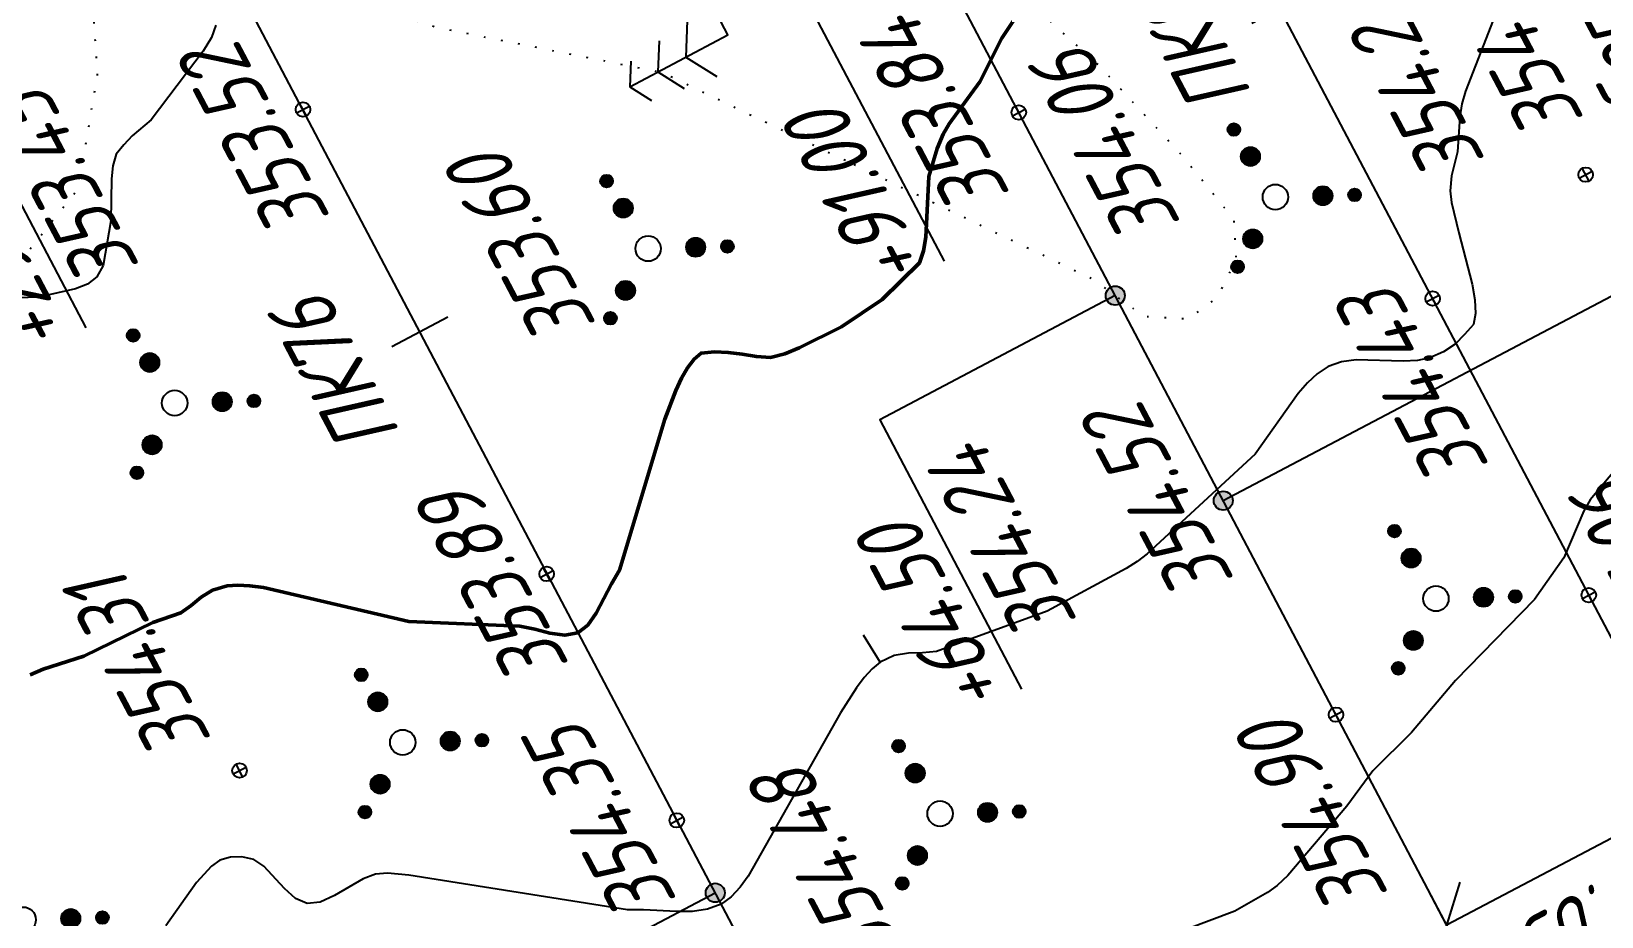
# Model space of a CAD drawing. Extents: x 1519150 to 1520806, y 2185741 to 2187019.
# Drawn here: x 1519385.9 to 1519484.9, y 2186610.9 to 2186666.8 of the extents above; entities that cross this region are included whole.
import ezdxf
from ezdxf.enums import TextEntityAlignment as Align

# ---------------------------------------------------------------- set-up
doc = ezdxf.new("R2010")
doc.units = 0
doc.linetypes.add('ИИDot', pattern=[1, 0, -1])
for name, color, linetype, lineweight in [('ИИ_КОНТУР_025', 7, 'ИИDot', 25), ('ИИ_ОТМЕТКА_025', 7, 'Continuous', 25), ('ИИ_ОФОРМЛЕНИЕ_025', 7, 'Continuous', 25), ('ИИ_ПИКЕТАЖ_025', 7, 'Continuous', 25), ('ИИ_РАЗМЕР_025', 7, 'Continuous', 25), ('ИИ_РЕЛЬЕФ_025', 34, 'Continuous', 25), ('ИИ_РЕЛЬЕФ_050', 34, 'Continuous', 50), ('ИИ_ТЕКСТ_025', 7, 'Continuous', 25), ('ИИ_ТРАССА_АД_025', 1, 'Continuous', 25), ('ИИ_ТРАССА_ТРУБ_025', 7, 'Continuous', 25), ('ИИ_УГОДЬЯ_025', 7, 'Continuous', 25)]:
    doc.layers.add(name, color=color, linetype=linetype, lineweight=lineweight)
doc.styles.add('VNIPISIMPLEXCUR', font='simplex.shx', dxfattribs={"width": 0.8, "oblique": 15})
doc.dimstyles.new('ИИ-2000-м-dm$0', dxfattribs={"dimscale": 2, "dimtxt": 2.5, "dimasz": 2.5, "dimexe": 1.25, "dimexo": 0, "dimgap": 1, "dimtad": 1, "dimtoh": 1, "dimzin": 1, "dimdsep": 46, "dimtxsty": 'VNIPISIMPLEXCUR', "dimblk": 'OBLIQUE', "dimcen": 2.5, "dimaunit": 1, "dimadec": 4, "dimazin": 0, "dimtfac": 1, "dimtmove": 1, "dimatfit": 2, "dimfxl": 1, "dimarcsym": 0})
doc.dimstyles.new('ИИ-2000-м-dm$2', dxfattribs={"dimscale": 2, "dimtxt": 2.5, "dimasz": 2.5, "dimexe": 1.25, "dimexo": 0, "dimgap": 1, "dimtad": 2, "dimtoh": 1, "dimzin": 1, "dimdsep": 46, "dimtxsty": 'VNIPISIMPLEXCUR', "dimcen": 2.5, "dimaunit": 1, "dimazin": 0, "dimtfac": 1, "dimtmove": 1, "dimatfit": 2, "dimfxl": 1, "dimarcsym": 0})

# ---------------------------------------------------------------- blocks, each defined once
blk = doc.blocks.new('ИИ053952')
at = {"linetype": 'Continuous', "lineweight": 25}
h = blk.add_hatch(color=0, dxfattribs=at)
edge = h.paths.add_edge_path()
edge.add_arc((-1.309, 2.13), 0.2, 0, 360)
h = blk.add_hatch(color=0, dxfattribs=at)
edge = h.paths.add_edge_path()
edge.add_arc((-0.785, 1.278), 0.3, 0, 360)
h = blk.add_hatch(color=0, dxfattribs=at)
edge = h.paths.add_edge_path()
edge.add_arc((1.499, 0.041), 0.3, 0, 360)
h = blk.add_hatch(color=0, dxfattribs=at)
edge = h.paths.add_edge_path()
edge.add_arc((2.499, 0.068), 0.2, 0, 360)
h = blk.add_hatch(color=0, dxfattribs=at)
edge = h.paths.add_edge_path()
edge.add_arc((-0.714, -1.319), 0.3, 0, 360)
h = blk.add_hatch(color=0, dxfattribs=at)
edge = h.paths.add_edge_path()
edge.add_arc((-1.19, -2.198), 0.2, 0, 360)
at = {"color": 0, "linetype": 'Continuous', "lineweight": 25}
for centre, radius in [((-1.309, 2.13), 0.2), ((-0.785, 1.278), 0.3), ((0, 0), 0.4), ((1.499, 0.041), 0.3), ((2.499, 0.068), 0.2), ((-0.714, -1.319), 0.3), ((-1.19, -2.198), 0.2)]:
    blk.add_circle(centre, radius, dxfattribs=at)
blk = doc.blocks.new('ИИ053296')
at = {"color": 0, "linetype": 'Continuous', "lineweight": 25}
blk.add_lwpolyline([(0, 0), (1, 0)], dxfattribs=at)
blk = doc.blocks.new('PICKET')
at = {"color": 0, "linetype": 'Continuous', "lineweight": 25}
for p, q in [((-0.23, 0), (0.23, 0)), ((0, 0.23), (0, -0.23))]:
    blk.add_line(p, q, dxfattribs=at)
blk.add_circle((0, 0), 0.23, dxfattribs=at)
at = {"color": 0, "linetype": 'Continuous', "style": 'VNIPISIMPLEXCUR', "oblique": 15, "width": 0.8}
blk.add_attdef('OTMETKA', (1.25, 0.3), '', height=2, dxfattribs=at)
at = {"color": 8, "linetype": 'Continuous', "style": 'VNIPISIMPLEXCUR', "oblique": 15, "width": 0.8, "flags": 1}
blk.add_attdef('NOMER', (1.25, -2.7), '', height=2, dxfattribs=at)
blk = doc.blocks.new('ИИ053672А')
at = {"color": 0, "linetype": 'Continuous'}
for points in [[(0.7, 3.096), (0, 3.5), (-0.7, 3.096)], [(0, 3.5), (0, 0), (0.7, 0)], [(0.85, 2.009), (0, 2.5), (-0.85, 2.009)], [(1, 0.923), (0, 1.5), (-1, 0.923)]]:
    blk.add_lwpolyline(points, dxfattribs=at)
at = {"color": 0, "linetype": 'Continuous', "style": 'VNIPISIMPLEXCUR', "oblique": 15, "width": 0.8}
blk.add_attdef('RACE1', text='', height=2, dxfattribs=at).set_placement((-2, 2.25), align=Align.RIGHT)
blk.add_attdef('HEIGHT', (2, 2.25), '', height=2, dxfattribs=at)
blk.add_attdef('DISTANCE', text='', height=2, dxfattribs=at).set_placement((8.5, 1.75), align=Align.MIDDLE_LEFT)
blk.add_attdef('RACE2', text='', height=2, dxfattribs=at).set_placement((-2, 1.25), align=Align.TOP_RIGHT)
blk.add_attdef('THICKNESS', text='', height=2, dxfattribs=at).set_placement((2, 1.25), align=Align.TOP_LEFT)
blk = doc.blocks.new('ИИ15001')
at = {"color": 0, "linetype": 'Continuous', "lineweight": 25}
blk.add_lwpolyline([(0, 1), (0, -1)], dxfattribs=at)
at = {"color": 0, "linetype": 'Continuous', "lineweight": 25, "style": 'VNIPISIMPLEXCUR', "oblique": 15, "width": 0.8}
blk.add_attdef('STATIONING', text='', height=2, dxfattribs=at).set_placement((0, 2), align=Align.CENTER)
at = {"color": 7, "linetype": 'Continuous', "lineweight": 25, "style": 'VNIPISIMPLEXCUR', "oblique": 15, "width": 0.8}
blk.add_attdef('HEIGHT', text='', height=2, dxfattribs=at).set_placement((0, -2), align=Align.TOP_CENTER)
blk = doc.blocks.new('ИИ15002')
at = {"linetype": 'Continuous', "lineweight": 25}
h = blk.add_hatch(color=0, dxfattribs=at)
edge = h.paths.add_edge_path()
edge.add_arc((0, 0), 0.3, 0, 360)
at = {"color": 0, "linetype": 'Continuous', "lineweight": 25}
blk.add_circle((0, 0), 0.3, dxfattribs=at)
at = {"color": 0, "linetype": 'Continuous', "style": 'VNIPISIMPLEXCUR', "oblique": 15, "width": 0.8}
blk.add_attdef('STATIONING', (1, 1.3), '', height=2, rotation=90, dxfattribs=at)
at = {"color": 7, "linetype": 'Continuous', "style": 'VNIPISIMPLEXCUR', "oblique": 15, "width": 0.8}
blk.add_attdef('HEIGHT', text='', height=2, dxfattribs=at).set_placement((0, -1.3), align=Align.TOP_CENTER)
blk = doc.blocks.new('*D65')
at = {"layer": 'Defpoints', "color": 0, "transparency": 16777216}
for p in [(1519482.409, 2186840.189), (1519365.937, 2186752.536), (1519273.871, 2186671.021), (1519643.409, 2186205.468), (1519806.553, 2185895.816)]:
    blk.add_point(p, dxfattribs=at)
at = {"layer": 'ИИ_РАЗМЕР_025', "color": 0, "lineweight": -2, "transparency": 16777216}
for p, q in [((1519364.263, 2186762.999), (1519357.118, 2186776.562)), ((1519363.331, 2186753.39), (1519364.263, 2186762.999)), ((1519360.922, 2186741.638), (1519354.165, 2186754.463))]:
    blk.add_line(p, q, dxfattribs=at)
blk.add_arc((1519360.922, 2186741.638), 11.997, 58.24287, 98.5895, dxfattribs=at)
at = {"layer": 'ИИ_РАЗМЕР_025', "color": 0, "transparency": 16777216}
for points in [[(1519359.339, 2186752.867), (1519358.923, 2186754.133), (1519355.33, 2186752.251)], [(1519367.677, 2186752.339), (1519366.796, 2186751.338), (1519370.239, 2186749.196)]]:
    blk.add_solid(points, dxfattribs=at)
at = {"layer": 'ИИ_РАЗМЕР_025', "color": 0, "transparency": 16777216, "insert": (1519357.466, 2186768.647), "char_height": 4, "attachment_point": 5, "rotation": 117.7798, "style": 'VNIPISIMPLEXCUR'}
blk.add_mtext("78°44'", dxfattribs=at)
blk = doc.blocks.new('*D66')
at = {"layer": 'Defpoints', "color": 0, "transparency": 16777216}
for p in [(1519297.92, 2186946.834), (1519482.409, 2186840.189), (1519385.295, 2186766.597), (1519273.871, 2186671.021), (1519823.89, 2185948.39)]:
    blk.add_point(p, dxfattribs=at)
at = {"layer": 'ИИ_РАЗМЕР_025', "color": 0, "lineweight": -2, "transparency": 16777216}
blk.add_arc((1519392.515, 2186767.266), 7.251, 149.80383, 187.02534, dxfattribs=at)
at = {"layer": 'ИИ_РАЗМЕР_025', "color": 0, "transparency": 16777216}
for points in [[(1519385.787, 2186771.394), (1519386.709, 2186770.431), (1519389.135, 2186773.681)], [(1519385.932, 2186766.64), (1519384.705, 2186766.118), (1519386.884, 2186762.698)]]:
    blk.add_solid(points, dxfattribs=at)
at = {"layer": 'ИИ_РАЗМЕР_025', "color": 0, "transparency": 16777216, "insert": (1519377.317, 2186774.536), "char_height": 4, "attachment_point": 5, "rotation": 117.7798, "style": 'VNIPISIMPLEXCUR'}
blk.add_mtext("101°16'", dxfattribs=at)
blk = doc.blocks.new('*D67')
at = {"layer": 'Defpoints', "color": 0, "transparency": 16777216}
for p in [(1519335.639, 2186966.703), (1520064.45, 2186007.56), (1519860.194, 2185951.717), (1519823.89, 2185948.39), (1519888.366, 2185917.443)]:
    blk.add_point(p, dxfattribs=at)
at = {"layer": 'ИИ_РАЗМЕР_025', "color": 0, "lineweight": -2, "transparency": 16777216}
for p, q in [((1519862.615, 2185950.153), (1519866.306, 2185943.155)), ((1519866.306, 2185943.155), (1519874.982, 2185926.685))]:
    blk.add_line(p, q, dxfattribs=at)
blk.add_arc((1519866.538, 2185958.88), 9.568, 217.9509, 273.64696, dxfattribs=at)
at = {"layer": 'ИИ_РАЗМЕР_025', "color": 0, "transparency": 16777216}
for points in [[(1519858.393, 2185952.705), (1519859.593, 2185953.287), (1519857.247, 2185956.595)], [(1519866.966, 2185949.974), (1519867.327, 2185948.69), (1519870.997, 2185950.415)]]:
    blk.add_solid(points, dxfattribs=at)
at = {"layer": 'ИИ_РАЗМЕР_025', "color": 0, "transparency": 16777216, "insert": (1519867.234, 2185931.993), "char_height": 4, "attachment_point": 5, "rotation": 117.7798, "style": 'VNIPISIMPLEXCUR'}
blk.add_mtext("103°58'", dxfattribs=at)
blk = doc.blocks.new('*D68')
at = {"layer": 'Defpoints', "color": 0, "transparency": 16777216}
for p in [(1519313.519, 2186955.051), (1520064.45, 2186007.56), (1519855.578, 2185949.86), (1519823.89, 2185948.39), (1519857.396, 2185922.593)]:
    blk.add_point(p, dxfattribs=at)
at = {"layer": 'ИИ_РАЗМЕР_025', "color": 0, "lineweight": -2, "transparency": 16777216}
for p, q in [((1519854.606, 2185946.846), (1519859.085, 2185938.334)), ((1519859.085, 2185938.334), (1519865.276, 2185926.582))]:
    blk.add_line(p, q, dxfattribs=at)
blk.add_arc((1519841.522, 2185952.727), 14.345, 313.80799, 357.78992, dxfattribs=at)
at = {"layer": 'ИИ_РАЗМЕР_025', "color": 0, "transparency": 16777216}
for points in [[(1519855.193, 2185952.106), (1519856.52, 2185952.241), (1519855.452, 2185956.153)], [(1519851.842, 2185941.834), (1519851.063, 2185942.915), (1519848.208, 2185940.035)]]:
    blk.add_solid(points, dxfattribs=at)
at = {"layer": 'ИИ_РАЗМЕР_025', "color": 0, "transparency": 16777216, "insert": (1519858.77, 2185929.531), "char_height": 4, "attachment_point": 5, "rotation": 117.7798, "style": 'VNIPISIMPLEXCUR'}
blk.add_mtext("76°2'", dxfattribs=at)
blk = doc.blocks.new('_Oblique')
at = {"color": 0, "linetype": 'ByBlock', "lineweight": -2}
blk.add_line((-0.5, -0.5), (0.5, 0.5), dxfattribs=at)
blk = doc.blocks.new('*D71')
at = {"layer": 'Defpoints', "color": 0, "transparency": 16777216}
for p in [(1519490.735, 2186618.637), (1519491.9, 2186616.425), (1519476.304, 2186608.209)]:
    blk.add_point(p, dxfattribs=at)
at = {"layer": 'ИИ_РАЗМЕР_025', "color": 0, "lineweight": -2, "transparency": 16777216}
for p, q in [((1519491.9, 2186616.425), (1519489.57, 2186620.848)), ((1519475.139, 2186610.421), (1519490.735, 2186618.637)), ((1519476.304, 2186608.209), (1519473.974, 2186612.633))]:
    blk.add_line(p, q, dxfattribs=at)
at = {"layer": 'ИИ_РАЗМЕР_025', "color": 0, "lineweight": -2, "transparency": 16777216, "xscale": 4, "yscale": 4, "zscale": 4}
for p, rotation in [((1519490.735, 2186618.637), 27.77931386137996), ((1519475.139, 2186610.421), 207.77931386138)]:
    blk.add_blockref('_Oblique', p, dxfattribs=dict(at, rotation=rotation))
at = {"layer": 'ИИ_РАЗМЕР_025', "color": 0, "transparency": 16777216, "insert": (1519484.801, 2186610.99), "char_height": 4, "attachment_point": 5, "rotation": 207.77931, "style": 'VNIPISIMPLEXCUR'}
blk.add_mtext('17.63', dxfattribs=at)

msp = doc.modelspace()

# ---------------------------------------------------------------- linework, layer by layer
at = {"layer": 'ИИ_КОНТУР_025', "flags": 128}
for points in [[(1519452.661, 2186665.116), (1519446.767, 2186670.458), (1519440.187, 2186674.342), (1519434.505, 2186675.687), (1519416.071, 2186680.232), (1519411.136, 2186680.979), (1519404.407, 2186683.669), (1519400.968, 2186686.956), (1519397.678, 2186689.047), (1519392.295, 2186689.645), (1519390.052, 2186689.346), (1519388.108, 2186688.45), (1519386.761, 2186683.16), (1519388.705, 2186679.425), (1519401.714, 2186670.162), (1519411.434, 2186667.024), (1519425.64, 2186664.185), (1519437.752, 2186658.376)], [(1519388.705, 2186679.425), (1519389.668, 2186669.263), (1519390.013, 2186664.083), (1519388.804, 2186656.832), (1519383.447, 2186650.098), (1519372.56, 2186644.228), (1519359.052, 2186635.859), (1519348.511, 2186626.536), (1519334.168, 2186618.939), (1519316.679, 2186611.058)], [(1519437.752, 2186658.376), (1519452.748, 2186651.184), (1519456.038, 2186648.794), (1519458.879, 2186648.644), (1519460.673, 2186649.989), (1519461.87, 2186652.379), (1519461.72, 2186654.919), (1519458.43, 2186658.953), (1519453.197, 2186664.631), (1519452.659, 2186665.118)]]:
    msp.add_lwpolyline(points, dxfattribs=at)
at = {"layer": 'ИИ_ОФОРМЛЕНИЕ_025'}
for points in [[(1519461.046, 2186637.173), (1519598.122, 2186709.383), (1519434.995, 2187019.043), (1519297.92, 2186946.834)], [(1519270.52, 2186913.248), (1519149.732, 2186849.618), (1519308.201, 2186548.797), (1519428.998, 2186612.442)]]:
    msp.add_lwpolyline(points, dxfattribs=at)
at = {"layer": 'ИИ_ПИКЕТАЖ_025', "color": 4}
for points, elevation in [([(1519396.711, 2186673.724), (1519380.33, 2186665.095), (1519389.296, 2186648.074)], 353.45), ([(1519442.043, 2186673.246), (1519434.491, 2186669.268), (1519443.439, 2186652.282)], 353.84), ([(1519454.234, 2186650.104), (1519439.377, 2186642.277), (1519448.325, 2186625.292)], 354.24)]:
    msp.add_lwpolyline(points, dxfattribs=dict(at, elevation=elevation))
at = {"layer": 'ИИ_РЕЛЬЕФ_025'}
for points, elevation in [([(1519397.498, 2186667.154), (1519397.227, 2186666.381), (1519396.683, 2186665.512), (1519393.408, 2186661.2), (1519392.22, 2186660.176), (1519391.693, 2186659.614), (1519391.212, 2186659.017), (1519390.99, 2186658.292), (1519390.901, 2186657.467), (1519390.863, 2186654.822), (1519390.382, 2186652.011), (1519389.993, 2186651.296), (1519389.392, 2186650.832), (1519388.632, 2186650.525), (1519386.873, 2186650.13), (1519386.09, 2186650.011), (1519384.361, 2186649.918)], 353.5), ([(1519478.071, 2186667.469), (1519476.324, 2186662.991), (1519476.102, 2186662.19), (1519475.962, 2186661.383), (1519475.826, 2186659.174), (1519475.451, 2186657.66), (1519475.368, 2186656.714), (1519475.442, 2186655.973), (1519475.9, 2186654.06), (1519476.752, 2186650.824), (1519476.92, 2186649.838), (1519476.961, 2186648.977), (1519476.836, 2186648.289), (1519476.272, 2186647.651), (1519475.675, 2186647.043), (1519474.948, 2186646.552), (1519474.07, 2186646.19), (1519473.297, 2186646.013), (1519472.403, 2186645.972), (1519469.434, 2186646.045), (1519468.5, 2186645.92), (1519467.66, 2186645.63), (1519466.978, 2186645.181), (1519466.353, 2186644.603), (1519465.772, 2186643.926), (1519463.065, 2186640.095), (1519456.243, 2186633.83), (1519455.611, 2186633.344), (1519454.913, 2186632.902), (1519449.934, 2186630.2), (1519442.959, 2186627.657), (1519442.069, 2186627.577), (1519441.179, 2186627.555), (1519440.289, 2186627.417), (1519439.399, 2186626.992), (1519438.899, 2186626.571), (1519438.399, 2186626.022), (1519437.898, 2186625.365), (1519436.898, 2186623.795), (1519431.069, 2186613.498), (1519430.559, 2186612.789), (1519429.999, 2186612.19), (1519429.375, 2186611.734), (1519428.509, 2186611.409), (1519427.563, 2186611.262), (1519426.553, 2186611.256), (1519424.475, 2186611.375), (1519423.465, 2186611.369), (1519409.663, 2186613.545), (1519408.316, 2186613.673), (1519407.567, 2186613.617), (1519406.783, 2186613.318), (1519404.983, 2186612.265), (1519404.078, 2186611.856), (1519403.244, 2186611.757), (1519402.515, 2186612.079), (1519401.823, 2186612.706), (1519400.515, 2186614.124), (1519399.881, 2186614.54), (1519399.133, 2186614.702), (1519398.408, 2186614.681), (1519397.752, 2186614.501), (1519397.214, 2186614.13), (1519396.272, 2186613.085), (1519394.34, 2186610.35)], 354.5), ([(1519486.587, 2186640.089), (1519484.183, 2186637.219), (1519483.797, 2186636.533), (1519482.523, 2186633.566), (1519480.682, 2186630.943), (1519475.688, 2186625.83), (1519472.931, 2186622.556), (1519470.486, 2186620.138), (1519468.839, 2186617.905), (1519465.11, 2186613.537), (1519464.448, 2186612.9), (1519463.83, 2186612.456), (1519461.771, 2186611.281), (1519458.709, 2186610.13)], 355)]:
    msp.add_lwpolyline(points, dxfattribs=dict(at, elevation=elevation))
at = {"layer": 'ИИ_РЕЛЬЕФ_050', "elevation": 354}
msp.add_lwpolyline([(1519448.375, 2186668.29), (1519447.069, 2186666.347), (1519445.694, 2186663.597), (1519443.751, 2186660.935), (1519443.373, 2186660.281), (1519443.002, 2186659.387), (1519442.467, 2186657.619), (1519442.279, 2186653.784), (1519442.137, 2186652.922), (1519441.881, 2186652.175), (1519439.522, 2186649.851), (1519436.968, 2186648.136), (1519434.288, 2186646.806), (1519433.39, 2186646.437), (1519432.484, 2186646.196), (1519431.596, 2186646.26), (1519430.696, 2186646.421), (1519429.817, 2186646.513), (1519428.95, 2186646.556), (1519428.099, 2186646.483), (1519427.665, 2186646.094), (1519427.256, 2186645.56), (1519426.869, 2186644.898), (1519426.502, 2186644.124), (1519425.814, 2186642.303), (1519422.95, 2186632.792), (1519422.451, 2186631.925), (1519421.492, 2186630.077), (1519420.954, 2186629.324), (1519420.325, 2186628.835), (1519419.498, 2186628.685), (1519418.572, 2186628.822), (1519417.606, 2186629.074), (1519416.66, 2186629.268), (1519409.675, 2186629.55), (1519400.498, 2186631.704), (1519399.642, 2186631.807), (1519398.87, 2186631.842), (1519398.196, 2186631.794), (1519397.282, 2186631.52), (1519396.572, 2186631.078), (1519395.943, 2186630.568), (1519395.273, 2186630.092), (1519393.511, 2186629.497), (1519389.167, 2186627.365), (1519386.598, 2186626.537), (1519385.785, 2186626.181)], dxfattribs=at)
at = {"layer": 'ИИ_ТРАССА_АД_025'}
msp.add_lwpolyline([(1519857.396, 2185922.593), (1519313.519, 2186955.051)], dxfattribs=at)
at = {"layer": 'ИИ_ТРАССА_ТРУБ_025', "color": 4}
for points in [[(1520767.29, 2186180.317), (1520640.49, 2186149.16), (1520353.58, 2186078.63), (1520064.45, 2186007.56), (1519823.89, 2185948.39), (1519297.92, 2186946.834)], [(1519637.78, 2186216.151), (1519611.25, 2186266.5), (1519472.35, 2186530.16), (1519333.32, 2186794.04), (1519272.21, 2186910.04), (1519270.52, 2186913.248)]]:
    msp.add_lwpolyline(points, dxfattribs=at)

# ---------------------------------------------------------------- block references
at = {"layer": 'ИИ_ОТМЕТКА_025'}
ref = msp.add_blockref('PICKET', (1519483.91, 2186657.73, 354.69), dxfattribs=dict(at, xscale=2, yscale=2, zscale=2, rotation=117.7797222222222))
ref.add_attrib('OTMETKA', '354.69', (1519483.886, 2186661.219, 354.69), dxfattribs={"layer": '0', "color": 0, "linetype": 'Continuous', "height": 4, "rotation": 117.77972, "style": 'VNIPISIMPLEXCUR', "oblique": 15, "width": 0.8})
ref = msp.add_blockref('PICKET', (1519402.989, 2186661.842, 353.52), dxfattribs=dict(at, xscale=2, yscale=2, zscale=2, rotation=117.7797222222222))
ref.add_attrib('OTMETKA', '353.52', (1519404.785, 2186655.017, 353.52), dxfattribs={"layer": '0', "color": 0, "linetype": 'Continuous', "height": 4, "rotation": 117.77972, "style": 'VNIPISIMPLEXCUR', "oblique": 15, "width": 0.8})
ref = msp.add_blockref('PICKET', (1519448.148, 2186661.659, 354.06), dxfattribs=dict(at, xscale=2, yscale=2, zscale=2, rotation=117.7797222222222))
ref.add_attrib('OTMETKA', '354.06', (1519458.44, 2186654.652, 354.06), dxfattribs={"layer": '0', "color": 0, "linetype": 'Continuous', "height": 4, "rotation": 117.77972, "style": 'VNIPISIMPLEXCUR', "oblique": 15, "width": 0.8})
ref = msp.add_blockref('PICKET', (1519474.255, 2186649.922, 354.43), dxfattribs=dict(at, xscale=2, yscale=2, zscale=2, rotation=117.7792673703056))
ref.add_attrib('OTMETKA', '354.43', (1519477.9, 2186639.356, 354.43), dxfattribs={"layer": '0', "color": 0, "linetype": 'Continuous', "height": 4, "rotation": 117.77927, "style": 'VNIPISIMPLEXCUR', "oblique": 15, "width": 0.8})
ref = msp.add_blockref('PICKET', (1519484.107, 2186631.218, 355.06), dxfattribs=dict(at, xscale=2, yscale=2, zscale=2, rotation=117.7792673703056))
ref.add_attrib('OTMETKA', '355.06', (1519492.475, 2186627.527, 355.06), dxfattribs={"layer": '0', "color": 0, "linetype": 'Continuous', "height": 4, "rotation": 117.77927, "style": 'VNIPISIMPLEXCUR', "oblique": 15, "width": 0.8})
ref = msp.add_blockref('PICKET', (1519418.362, 2186632.551, 353.89), dxfattribs=dict(at, xscale=2, yscale=2, zscale=2, rotation=117.7797222222222))
ref.add_attrib('OTMETKA', '353.89', (1519419.857, 2186626.798, 353.89), dxfattribs={"layer": '0', "color": 0, "linetype": 'Continuous', "height": 4, "rotation": 117.77972, "style": 'VNIPISIMPLEXCUR', "oblique": 15, "width": 0.8})
at = {"layer": 'ИИ_ОТМЕТКА_025', "xscale": 2, "yscale": 2, "zscale": 2, "rotation": 117.7797222222222}
msp.add_blockref('PICKET', (1519398.99, 2186620.15, 354.31), dxfattribs=at).add_auto_attribs({'OTMETKA': '354.31'})
at = {"layer": 'ИИ_ОТМЕТКА_025'}
ref = msp.add_blockref('PICKET', (1519468.157, 2186623.674, 354.9), dxfattribs=dict(at, xscale=2, yscale=2, zscale=2, rotation=117.7797222222222))
ref.add_attrib('OTMETKA', '354.90', (1519471.551, 2186612.339, 354.9), dxfattribs={"layer": '0', "color": 0, "linetype": 'Continuous', "height": 4, "rotation": 117.77972, "style": 'VNIPISIMPLEXCUR', "oblique": 15, "width": 0.8})
ref = msp.add_blockref('PICKET', (1519426.571, 2186617.011, 354.35), dxfattribs=dict(at, xscale=2, yscale=2, zscale=2, rotation=117.7797222222222))
ref.add_attrib('OTMETKA', '354.35', (1519426.651, 2186611.944, 354.35), dxfattribs={"layer": '0', "color": 0, "linetype": 'Continuous', "height": 4, "rotation": 117.77972, "style": 'VNIPISIMPLEXCUR', "oblique": 15, "width": 0.8})
at = {"layer": 'ИИ_ПИКЕТАЖ_025', "color": 4}
ref = msp.add_blockref('ИИ15002', (1519396.711, 2186673.724, 353.45), dxfattribs=dict(at, xscale=1.999999999999999, yscale=1.999999999999999, zscale=1.999999999999999, rotation=117.7797222222222))
ref.add_attrib('STATIONING', '+29.00', (1519388.336, 2186647.626, 353.45), dxfattribs={"layer": '0', "color": 0, "linetype": 'Continuous', "height": 4, "rotation": 117.77985, "style": 'VNIPISIMPLEXCUR', "oblique": 15, "width": 0.8})
ref.add_attrib('HEIGHT', '353.45', dxfattribs={"layer": '0', "color": 7, "linetype": 'Continuous', "height": 4, "rotation": 117.77972, "style": 'VNIPISIMPLEXCUR', "oblique": 15, "width": 0.8}).set_placement((1519386.184, 2186655.844, 353.45), align=Align.TOP_CENTER)
ref = msp.add_blockref('ИИ15002', (1519442.043, 2186673.246, 353.84), dxfattribs=dict(at, xscale=1.999999999999999, yscale=1.999999999999999, zscale=1.999999999999999, rotation=117.7797222222222))
ref.add_attrib('STATIONING', '+91.00', (1519442.492, 2186651.796, 353.84), dxfattribs={"layer": '0', "color": 0, "linetype": 'Continuous', "height": 4, "rotation": 117.77985, "style": 'VNIPISIMPLEXCUR', "oblique": 15, "width": 0.8})
ref.add_attrib('HEIGHT', '353.84', dxfattribs={"layer": '0', "color": 7, "linetype": 'Continuous', "height": 4, "rotation": 117.77972, "style": 'VNIPISIMPLEXCUR', "oblique": 15, "width": 0.8}).set_placement((1519441.076, 2186660.416, 353.84), align=Align.TOP_CENTER)
at = {"layer": 'ИИ_ПИКЕТАЖ_025', "color": 1}
ref = msp.add_blockref('ИИ15001', (1519464.618, 2186668.216, 354.26), dxfattribs=dict(at, xscale=2, yscale=2, zscale=2, rotation=117.7791666666666))
ref.add_attrib('STATIONING', 'ПК9', dxfattribs={"layer": '0', "color": 0, "linetype": 'Continuous', "lineweight": 25, "height": 4, "rotation": 117.77917, "style": 'VNIPISIMPLEXCUR', "oblique": 15, "width": 0.8}).set_placement((1519461.079, 2186666.352, 354.26), align=Align.CENTER)
ref.add_attrib('HEIGHT', '354.26', dxfattribs={"layer": '0', "color": 7, "linetype": 'Continuous', "lineweight": 25, "height": 4, "rotation": 117.77917, "style": 'VNIPISIMPLEXCUR', "oblique": 15, "width": 0.8}).set_placement((1519471.089, 2186662.491, 354.26), align=Align.TOP_CENTER)
at = {"layer": 'ИИ_ПИКЕТАЖ_025', "color": 4}
ref = msp.add_blockref('ИИ15001', (1519410.353, 2186647.83, 353.6), dxfattribs=dict(at, xscale=1.999999999999999, yscale=1.999999999999999, zscale=1.999999999999999, rotation=117.7833))
ref.add_attrib('STATIONING', 'ПК76', dxfattribs={"layer": '0', "color": 0, "linetype": 'Continuous', "lineweight": 25, "height": 4, "rotation": 117.7833, "style": 'VNIPISIMPLEXCUR', "oblique": 15, "width": 0.8}).set_placement((1519406.814, 2186645.966), align=Align.CENTER)
ref.add_attrib('HEIGHT', '353.60', dxfattribs={"layer": '0', "color": 7, "linetype": 'Continuous', "lineweight": 25, "height": 4, "rotation": 117.77972, "style": 'VNIPISIMPLEXCUR', "oblique": 15, "width": 0.8}).set_placement((1519415.047, 2186652.05), align=Align.TOP_CENTER)
ref = msp.add_blockref('ИИ15002', (1519454.234, 2186650.104, 354.24), dxfattribs=dict(at, xscale=1.999999999999999, yscale=1.999999999999999, zscale=1.999999999999999, rotation=117.7797222222222))
ref.add_attrib('STATIONING', '+64.50', (1519447.527, 2186624.884, 354.24), dxfattribs={"layer": '0', "color": 0, "linetype": 'Continuous', "height": 4, "rotation": 117.77985, "style": 'VNIPISIMPLEXCUR', "oblique": 15, "width": 0.8})
ref.add_attrib('HEIGHT', '354.24', dxfattribs={"layer": '0', "color": 7, "linetype": 'Continuous', "height": 4, "rotation": 117.77972, "style": 'VNIPISIMPLEXCUR', "oblique": 15, "width": 0.8}).set_placement((1519445.34, 2186633.472, 354.24), align=Align.TOP_CENTER)
at = {"layer": 'ИИ_РЕЛЬЕФ_025', "xscale": 2, "yscale": 2, "zscale": 2, "rotation": 121.3677531546426}
msp.add_blockref('ИИ053296', (1519439.399, 2186626.992, 354.5), dxfattribs=at)
at = {"layer": 'ИИ_ТЕКСТ_025'}
ref = msp.add_blockref('ИИ15002', (1519461.046, 2186637.173, 354.52), dxfattribs=dict(at, xscale=1.999999999999999, yscale=1.999999999999999, zscale=1.999999999999999, rotation=117.7797222222222))
ref.add_attrib('HEIGHT', '354.52', dxfattribs={"layer": '0', "color": 7, "linetype": 'Continuous', "height": 4, "rotation": 117.77972, "style": 'VNIPISIMPLEXCUR', "oblique": 15, "width": 0.8}).set_placement((1519455.257, 2186636.033, 354.52), align=Align.TOP_CENTER)
ref = msp.add_blockref('ИИ15002', (1519428.998, 2186612.442, 354.48), dxfattribs=dict(at, xscale=1.999999999999999, yscale=1.999999999999999, zscale=1.999999999999999, rotation=117.7797222222222))
ref.add_attrib('HEIGHT', '354.48', dxfattribs={"layer": '0', "color": 7, "linetype": 'Continuous', "height": 4, "rotation": 117.77972, "style": 'VNIPISIMPLEXCUR', "oblique": 15, "width": 0.8}).set_placement((1519434.272, 2186613.038, 354.48), align=Align.TOP_CENTER)
at = {"layer": 'ИИ_УГОДЬЯ_025'}
ref = msp.add_blockref('ИИ053672А', (1519429.801, 2186666.543), dxfattribs=dict(at, xscale=1.999999999999999, yscale=1.999999999999999, zscale=1.999999999999999, rotation=117.7797222222222))
ref.add_attrib('HEIGHT', '9', (1519422.675, 2186670.426), dxfattribs={"layer": '0', "color": 0, "linetype": 'Continuous', "height": 4, "rotation": 117.77972, "style": 'VNIPISIMPLEXCUR', "oblique": 15, "width": 0.7})
ref.add_attrib('THICKNESS', '0.19', dxfattribs={"layer": '0', "color": 0, "linetype": 'Continuous', "height": 4, "rotation": 117.77972, "style": 'VNIPISIMPLEXCUR', "oblique": 15, "width": 0.7}).set_placement((1519426.111, 2186668.097), align=Align.TOP_LEFT)
ref.add_attrib('DISTANCE', '4', dxfattribs={"layer": '0', "color": 0, "linetype": 'Continuous', "height": 4, "rotation": 117.77972, "style": 'VNIPISIMPLEXCUR', "oblique": 15, "width": 0.7}).set_placement((1519420.481, 2186677.107), align=Align.MIDDLE_LEFT)
at = {"layer": 'ИИ_УГОДЬЯ_025', "xscale": 2, "yscale": 2, "zscale": 2}
for p in [(1519464.333, 2186656.32), (1519424.763, 2186653.07), (1519394.894, 2186643.331), (1519474.466, 2186630.995), (1519409.28, 2186621.929), (1519443.179, 2186617.433), (1519385.339, 2186610.742)]:
    msp.add_blockref('ИИ053952', p, dxfattribs=at)

# ---------------------------------------------------------------- texts
at = {"layer": 'ИИ_ТЕКСТ_025', "style": 'VNIPISIMPLEXCUR', "oblique": 15, "width": 0.8}
msp.add_text('бер.2.0', height=4, rotation=117.77972, dxfattribs=at).set_placement((1519489.424, 2186662.756))

# ---------------------------------------------------------------- dimensions: what is measured, and where the dimension line sits
at = {"layer": 'ИИ_РАЗМЕР_025'}
for base, line1, line2, override, picture, middle in [((1519860.194, 2185951.717), ((1520064.45, 2186007.56), (1519823.89, 2185948.39)), ((1519335.639, 2186966.703), (1519888.366, 2185917.443)), {"dimtxt": 2, "dimasz": 2, "dimzin": 0}, '*D67', (1519867.234, 2185931.993)), ((1519855.578, 2185949.86), ((1520064.45, 2186007.56), (1519823.89, 2185948.39)), ((1519857.396, 2185922.593), (1519313.519, 2186955.051)), {"dimtxt": 2, "dimasz": 2, "dimzin": 0}, '*D68', (1519858.77, 2185929.531)), ((1519385.295, 2186766.597), ((1519823.89, 2185948.39), (1519297.92, 2186946.834)), ((1519273.871, 2186671.021), (1519482.409, 2186840.189)), {"dimtxt": 2, "dimasz": 2, "dimgap": 0.5, "dimtmove": 2}, '*D66', (1519377.317, 2186774.536)), ((1519365.937, 2186752.536), ((1519806.553, 2185895.816), (1519643.409, 2186205.468)), ((1519273.871, 2186671.021), (1519482.409, 2186840.189)), {"dimtxt": 2, "dimasz": 2, "dimgap": 0.5}, '*D65', (1519357.466, 2186768.647))]:
    dim = msp.add_angular_dim_2l(base=base, line1=line1, line2=line2, dimstyle='ИИ-2000-м-dm$2', override=override, dxfattribs=at)
    dim.commit()
    dim.dimension.update_dxf_attribs({"geometry": picture, "text_midpoint": middle, "dimtype": 162})
dim = msp.add_aligned_dim(p1=(1519476.304, 2186608.209), p2=(1519491.9, 2186616.425), distance=2.5, dimstyle='ИИ-2000-м-dm$0', override={"dimtxt": 2, "dimasz": 2}, dxfattribs=at)
dim.commit()
dim.dimension.update_dxf_attribs({"geometry": '*D71', "text_midpoint": (1519484.801, 2186610.99)})

doc.saveas('drawing.dxf')
